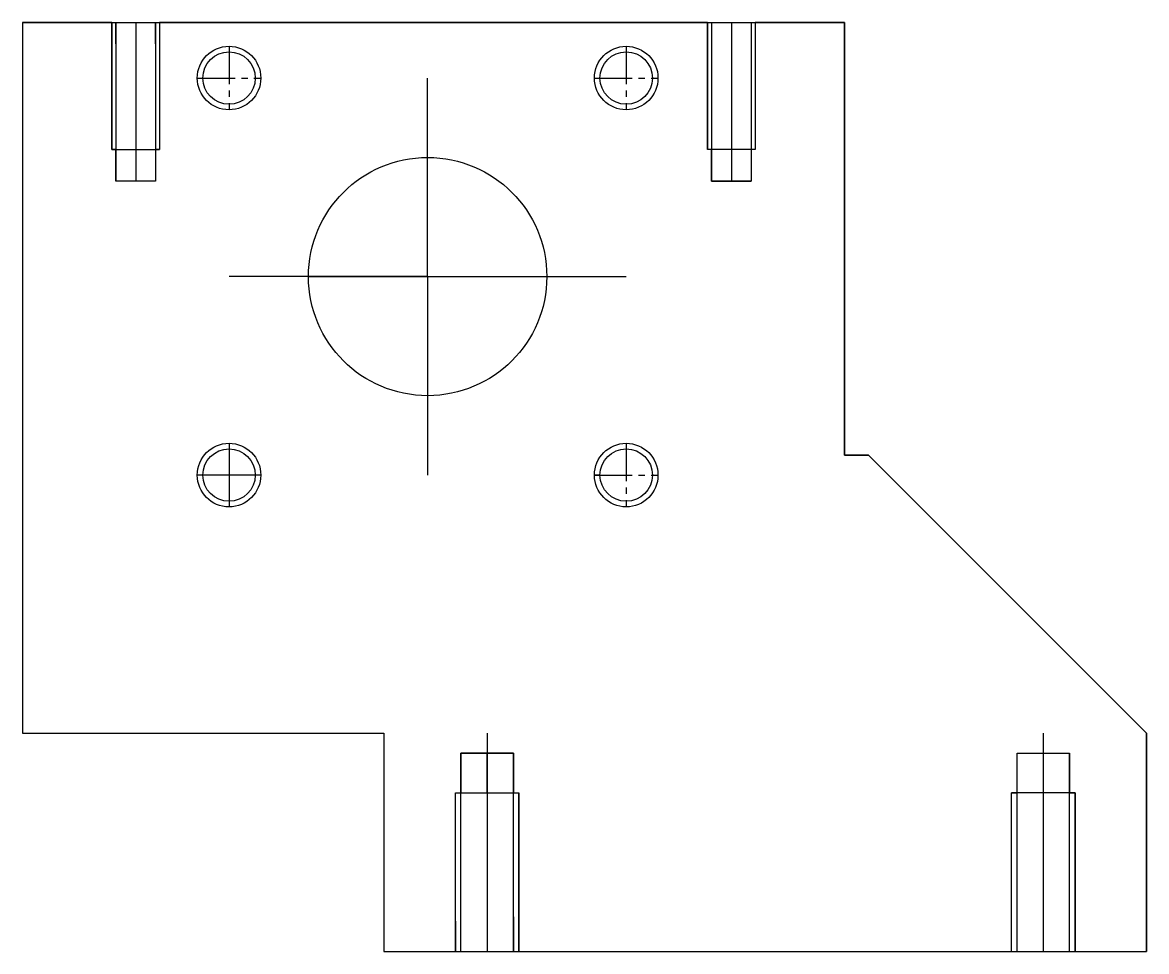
# Model space of a CAD drawing. Header units: millimetres. Extents: x -11614 to -3042, y 13178 to 15416.
# Drawn here: x -11613.8 to -11472.3, y 14119.5 to 14236.5 of the extents above; entities that cross this region are included whole.
import ezdxf

# ---------------------------------------------------------------- set-up
doc = ezdxf.new("R2010")
doc.units = ezdxf.units.MM
doc.header["$LTSCALE"] = 0.5
doc.linetypes.add('CENTER2', pattern=[28.575, 19.05, -3.175, 3.175, -3.175])

msp = doc.modelspace()

# ---------------------------------------------------------------- linework, layer by layer
at = {"color": 0, "linetype": 'Continuous', "ltscale": 0.5}
for p, q in [((-11613.831, 14236.514), (-11510.331, 14236.514)), ((-11613.831, 14236.514), (-11613.831, 14192.014)), ((-11602.581, 14234), (-11602.581, 14236.514)), ((-11602.581, 14236.514), (-11602.581, 14220.514)), ((-11602.081, 14233.834), (-11602.081, 14236.514)), ((-11602.081, 14236.514), (-11602.081, 14216.514)), ((-11599.581, 14236.514), (-11599.581, 14216.514)), ((-11597.081, 14233.834), (-11597.081, 14236.514)), ((-11597.081, 14236.514), (-11597.081, 14216.514)), ((-11596.564, 14236.514), (-11596.564, 14220.514)), ((-11527.599, 14236.514), (-11527.599, 14220.514)), ((-11527.081, 14236.514), (-11527.081, 14216.514)), ((-11524.581, 14236.514), (-11524.581, 14216.514)), ((-11522.081, 14236.514), (-11522.081, 14216.514)), ((-11521.581, 14236.514), (-11521.581, 14220.514)), ((-11510.331, 14236.514), (-11510.331, 14182.014)), ((-11562.831, 14204.514), (-11562.831, 14229.514)), ((-11602.581, 14220.514), (-11596.564, 14220.514)), ((-11521.581, 14220.514), (-11527.599, 14220.514)), ((-11597.081, 14216.514), (-11602.081, 14216.514)), ((-11527.081, 14216.514), (-11522.081, 14216.514)), ((-11562.831, 14204.514), (-11587.831, 14204.514)), ((-11577.831, 14204.514), (-11537.831, 14204.514)), ((-11562.831, 14204.514), (-11562.831, 14179.514)), ((-11613.831, 14192.014), (-11613.831, 14192.014)), ((-11613.831, 14192.014), (-11613.831, 14147.014)), ((-11587.831, 14183.514), (-11587.831, 14179.514)), ((-11510.331, 14182.014), (-11507.331, 14182.014)), ((-11507.331, 14182.014), (-11472.331, 14147.014)), ((-11583.831, 14179.514), (-11587.831, 14179.514)), ((-11541.831, 14179.514), (-11541.131, 14179.514)), ((-11541.131, 14179.514), (-11541.831, 14179.514)), ((-11613.831, 14147.014), (-11568.331, 14147.014)), ((-11568.331, 14147.014), (-11568.331, 14119.514)), ((-11555.331, 14147.014), (-11555.331, 14119.514)), ((-11485.331, 14147.014), (-11485.331, 14119.514)), ((-11485.331, 14147.014), (-11485.331, 14119.514)), ((-11472.331, 14147.014), (-11472.331, 14119.514)), ((-11558.632, 14119.514), (-11558.632, 14144.514)), ((-11552.031, 14144.514), (-11558.632, 14144.514)), ((-11552.031, 14119.514), (-11552.031, 14144.514)), ((-11488.631, 14119.514), (-11488.631, 14144.514)), ((-11488.631, 14144.514), (-11482.031, 14144.514)), ((-11482.031, 14119.514), (-11482.031, 14144.514)), ((-11559.331, 14119.514), (-11559.331, 14139.514)), ((-11559.331, 14139.514), (-11551.331, 14139.514)), ((-11551.331, 14119.514), (-11551.331, 14139.514)), ((-11489.331, 14119.514), (-11489.331, 14139.514)), ((-11481.331, 14139.514), (-11489.331, 14139.514)), ((-11481.331, 14119.514), (-11481.331, 14139.514)), ((-11559.331, 14123.321), (-11559.331, 14119.514)), ((-11552.031, 14123.877), (-11552.031, 14119.514)), ((-11551.331, 14123.321), (-11551.331, 14119.514)), ((-11568.331, 14119.514), (-11472.331, 14119.514))]:
    msp.add_line(p, q, dxfattribs=at)
at = {"color": 0, "linetype": 'CENTER2', "ltscale": 0.5}
for p, q in [((-11587.831, 14233.514), (-11587.831, 14225.514)), ((-11537.831, 14233.514), (-11537.831, 14225.514)), ((-11591.831, 14229.514), (-11583.831, 14229.514)), ((-11541.831, 14229.514), (-11533.831, 14229.514)), ((-11537.831, 14183.514), (-11537.831, 14175.514)), ((-11587.831, 14179.514), (-11591.831, 14179.514)), ((-11587.831, 14179.514), (-11587.831, 14175.514)), ((-11541.831, 14179.514), (-11533.831, 14179.514))]:
    msp.add_line(p, q, dxfattribs=at)
at = {"color": 0, "linetype": 'Continuous', "ltscale": 0.5}
for points in [[(-11507.331, 14182.014), (-11510.331, 14182.014), (-11510.331, 14236.514), (-11521.581, 14236.514), (-11521.581, 14220.514), (-11522.081, 14220.514), (-11522.081, 14216.514), (-11527.081, 14216.514), (-11527.081, 14220.514), (-11527.599, 14220.514), (-11527.599, 14236.514), (-11596.564, 14236.514), (-11596.564, 14220.514), (-11597.081, 14220.514), (-11597.081, 14216.514), (-11602.081, 14216.514), (-11602.081, 14220.514), (-11602.581, 14220.514), (-11602.581, 14236.514), (-11613.831, 14236.514), (-11613.831, 14192.014), (-11613.831, 14147.014), (-11568.331, 14147.014), (-11568.331, 14119.514), (-11559.331, 14119.514), (-11559.331, 14139.514), (-11558.632, 14139.514), (-11558.632, 14144.514), (-11552.031, 14144.514), (-11552.031, 14139.514), (-11551.331, 14139.514), (-11551.331, 14119.514), (-11489.331, 14119.514), (-11489.331, 14139.514), (-11488.631, 14139.514), (-11488.631, 14144.514), (-11482.031, 14144.514), (-11482.031, 14139.514), (-11481.331, 14139.514), (-11481.331, 14119.514), (-11472.331, 14119.514), (-11472.331, 14147.014)], [(-11555.331, 14144.514), (-11558.632, 14144.514), (-11558.632, 14139.514), (-11555.331, 14139.514)]]:
    msp.add_lwpolyline(points, close=True, dxfattribs=at)
for points in [[(-11591.831, 14229.514, -1), (-11583.831, 14229.514, -1)], [(-11541.831, 14229.514, -1), (-11533.831, 14229.514, -1)], [(-11591.131, 14229.514, -1), (-11584.531, 14229.514, -1)], [(-11541.131, 14229.514, -1), (-11534.531, 14229.514, -1)], [(-11591.831, 14179.514, -1), (-11583.831, 14179.514, -1)], [(-11584.531, 14179.514, -1), (-11591.131, 14179.514, -1)], [(-11541.831, 14179.514, -1), (-11533.831, 14179.514, -1)], [(-11541.131, 14179.514, -1), (-11534.531, 14179.514, -1)]]:
    msp.add_lwpolyline(points, format="xyb", close=True, dxfattribs=at)
for centre, radius in [((-11587.831, 14229.514), 4), ((-11537.831, 14229.514), 4), ((-11587.831, 14229.514), 3.3), ((-11537.831, 14229.514), 3.3), ((-11562.831, 14204.514), 15), ((-11587.831, 14179.514), 4), ((-11587.831, 14179.514), 3.3), ((-11537.831, 14179.514), 4), ((-11537.831, 14179.514), 3.3)]:
    msp.add_circle(centre, radius, dxfattribs=at)

doc.saveas('drawing.dxf')
